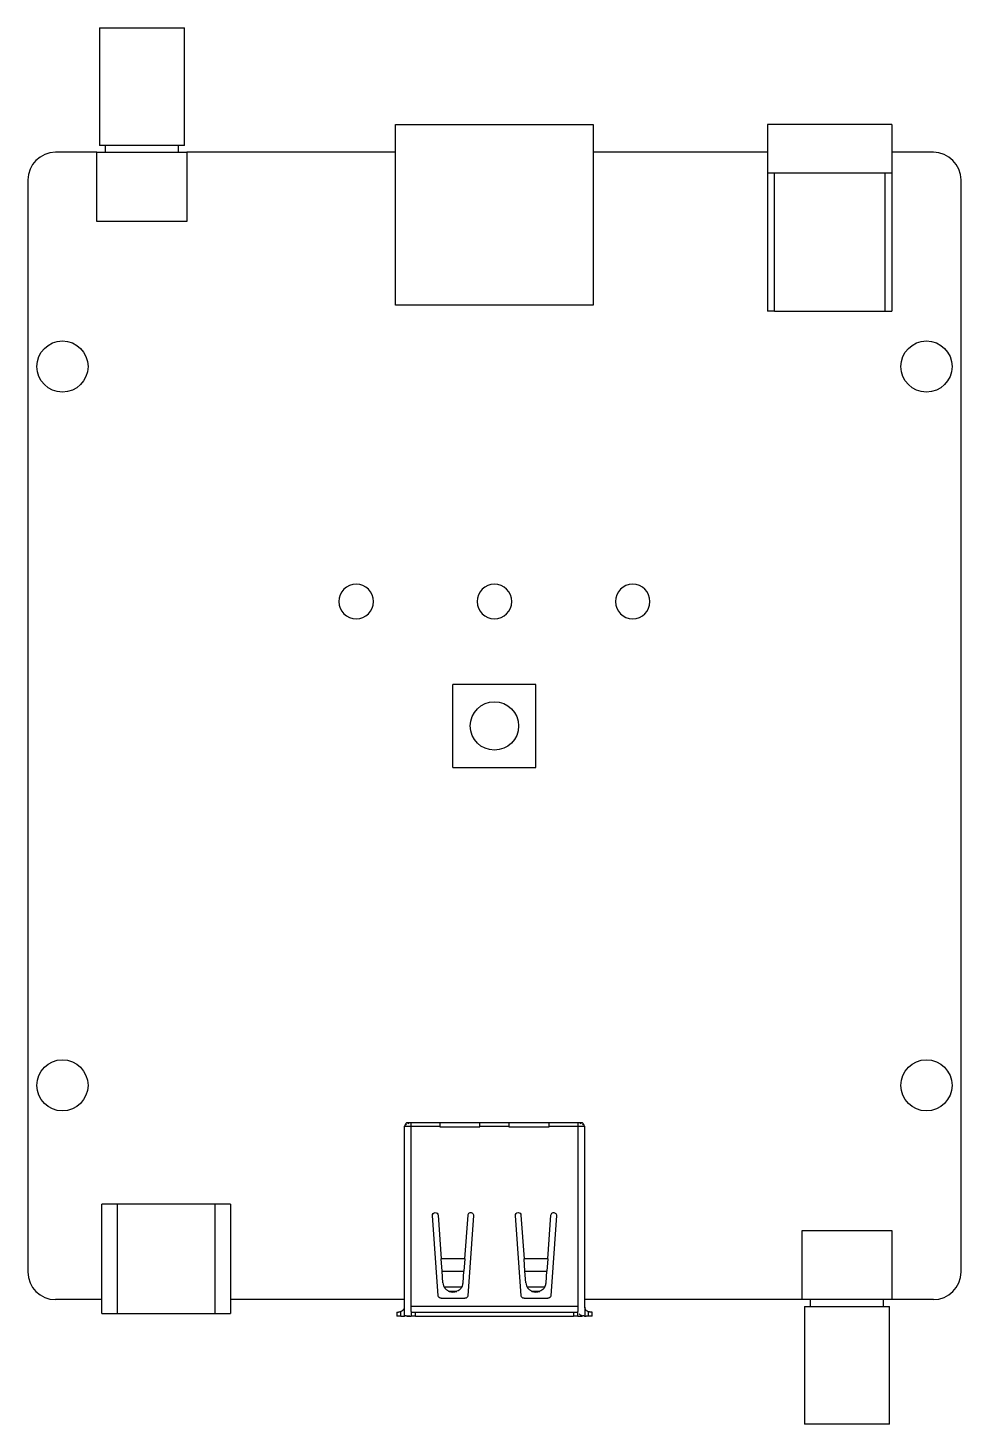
# Model space of a CAD drawing. Header units: millimetres. Extents: x 196 to 263, y 63 to 164.
import ezdxf

# ---------------------------------------------------------------- set-up
doc = ezdxf.new("R2010")
doc.units = ezdxf.units.MM
doc.layers.add('1', color=7, linetype='Continuous', true_color=0xffffff)

msp = doc.modelspace()

# ---------------------------------------------------------------- linework, layer by layer
at = {"layer": '1', "color": 0, "linetype": 'ByBlock', "lineweight": -3}
for p, q in [((200.7, 164.24), (200.7, 155.74)), ((200.7, 164.24), (206.85, 164.24)), ((206.85, 155.74), (206.85, 164.24)), ((222.12, 144.19), (222.12, 157.24)), ((222.12, 157.24), (236.42, 157.24)), ((236.42, 157.24), (236.42, 144.19)), ((249.02, 157.24), (249.02, 153.74)), ((258.02, 157.24), (249.02, 157.24)), ((258.02, 157.24), (258.02, 153.74)), ((203.77, 155.74), (200.7, 155.74)), ((201.12, 155.74), (201.12, 155.24)), ((206.85, 155.74), (203.77, 155.74)), ((206.42, 155.24), (206.42, 155.74)), ((200.52, 155.24), (197.52, 155.24)), ((200.52, 150.24), (200.52, 155.24)), ((200.52, 155.24), (207.02, 155.24)), ((207.02, 155.24), (207.02, 150.24)), ((222.12, 155.24), (207.02, 155.24)), ((249.02, 153.74), (249.02, 143.74)), ((258.02, 153.74), (249.02, 153.74)), ((249.52, 143.74), (249.52, 153.74)), ((257.52, 153.74), (257.52, 143.74)), ((258.02, 153.74), (258.02, 143.74)), ((195.52, 153.24), (195.52, 74.24)), ((263.02, 74.24), (263.02, 153.24)), ((207.02, 150.24), (200.52, 150.24)), ((236.42, 144.19), (222.12, 144.19)), ((249.52, 143.74), (249.02, 143.74)), ((249.52, 143.74), (257.52, 143.74)), ((257.52, 143.74), (258.02, 143.74)), ((232.27, 116.74), (226.27, 116.74)), ((226.27, 110.74), (226.27, 116.74)), ((232.27, 110.74), (232.27, 116.74)), ((226.27, 110.74), (232.27, 110.74)), ((223, 85.04), (223.02, 85.04)), ((225.32, 85.04), (223.25, 85.04)), ((225.32, 85.04), (225.32, 84.79)), ((228.22, 85.04), (225.32, 85.04)), ((230.32, 85.04), (228.22, 85.04)), ((228.22, 84.79), (228.22, 85.04)), ((230.32, 85.04), (230.32, 84.79)), ((233.22, 85.04), (230.32, 85.04)), ((235.3, 85.04), (233.22, 85.04)), ((233.22, 84.79), (233.22, 85.04)), ((235.53, 85.04), (235.55, 85.04)), ((222.75, 84.79), (222.75, 71.74)), ((222.75, 84.79), (222.79, 84.79)), ((222.79, 84.79), (223.25, 84.79)), ((223.25, 71.74), (223.25, 84.79)), ((223.25, 84.79), (225.32, 84.79)), ((225.32, 84.79), (225.32, 84.74)), ((225.32, 84.74), (228.22, 84.74)), ((228.22, 84.79), (228.22, 84.74)), ((228.22, 84.79), (230.32, 84.79)), ((230.32, 84.79), (230.32, 84.74)), ((230.32, 84.74), (233.22, 84.74)), ((233.22, 84.79), (233.22, 84.74)), ((233.22, 84.79), (235.3, 84.79)), ((235.3, 84.79), (235.76, 84.79)), ((235.3, 84.79), (235.3, 71.74)), ((235.76, 84.79), (235.8, 84.79)), ((235.8, 71.74), (235.8, 84.79)), ((200.87, 71.24), (200.87, 79.14)), ((201.97, 79.14), (200.87, 79.14)), ((201.97, 79.14), (201.97, 71.24)), ((209.07, 79.14), (201.97, 79.14)), ((209.07, 71.24), (209.07, 79.14)), ((210.17, 79.14), (209.07, 79.14)), ((210.17, 79.14), (210.17, 71.24)), ((225.21, 72.52), (224.79, 78.32)), ((225.19, 78.35), (225.42, 75.18)), ((227.13, 75.18), (227.36, 78.35)), ((227.76, 78.32), (227.34, 72.52)), ((231.21, 72.52), (230.79, 78.32)), ((231.19, 78.35), (231.42, 75.18)), ((233.13, 75.18), (233.36, 78.35)), ((233.76, 78.32), (233.34, 72.52)), ((251.52, 72.24), (251.52, 77.24)), ((251.52, 77.24), (258.02, 77.24)), ((258.02, 77.24), (258.02, 72.24)), ((225.48, 74.29), (225.42, 75.18)), ((227.13, 75.18), (225.42, 75.18)), ((227.13, 75.18), (227.06, 74.29)), ((231.48, 74.29), (231.42, 75.18)), ((233.13, 75.18), (231.42, 75.18)), ((233.13, 75.18), (233.06, 74.29)), ((225.48, 74.29), (227.06, 74.29)), ((225.54, 73.46), (225.48, 74.29)), ((227, 73.46), (227.06, 74.29)), ((231.48, 74.29), (233.06, 74.29)), ((231.54, 73.46), (231.48, 74.29)), ((233, 73.46), (233.06, 74.29)), ((226.91, 73.14), (225.64, 73.14)), ((225.99, 72.84), (226.56, 72.84)), ((232.91, 73.14), (231.64, 73.14)), ((231.99, 72.84), (232.56, 72.84)), ((200.87, 72.24), (197.52, 72.24)), ((222.75, 72.24), (210.17, 72.24)), ((235.3, 71.74), (223.25, 71.74)), ((223.25, 71.37), (223.25, 71.74)), ((225.41, 72.34), (227.14, 72.34)), ((231.41, 72.34), (233.14, 72.34)), ((235.3, 71.74), (235.3, 71.37)), ((251.52, 72.24), (235.8, 72.24)), ((258.02, 72.24), (251.52, 72.24)), ((251.7, 71.74), (251.7, 63.24)), ((251.7, 71.74), (254.77, 71.74)), ((252.12, 72.24), (252.12, 71.74)), ((254.77, 71.74), (257.85, 71.74)), ((257.42, 71.74), (257.42, 72.24)), ((257.85, 63.24), (257.85, 71.74)), ((261.02, 72.24), (258.02, 72.24)), ((200.87, 71.24), (201.97, 71.24)), ((201.97, 71.24), (209.07, 71.24)), ((209.07, 71.24), (210.17, 71.24)), ((222.2, 71.34), (222.2, 71.04)), ((222.2, 71.34), (222.34, 71.34)), ((222.5, 71.04), (222.2, 71.04)), ((222.5, 71.04), (222.5, 71.37)), ((222.5, 71.04), (222.65, 71.04)), ((222.75, 71.69), (222.75, 71.05)), ((223.25, 71.37), (223.25, 71.04)), ((223.55, 71.04), (223.25, 71.04)), ((223.29, 71.34), (223.55, 71.34)), ((223.55, 71.04), (223.55, 71.34)), ((223.55, 71.34), (235, 71.34)), ((223.55, 71.04), (235, 71.04)), ((235, 71.34), (235, 71.04)), ((235, 71.34), (235.26, 71.34)), ((235.3, 71.04), (235, 71.04)), ((235.3, 71.04), (235.3, 71.37)), ((235.8, 71.69), (235.8, 71.05)), ((236.05, 71.04), (235.9, 71.04)), ((236.05, 71.36), (236.05, 71.04)), ((236.35, 71.04), (236.05, 71.04)), ((236.35, 71.34), (236.21, 71.34)), ((236.35, 71.04), (236.35, 71.34)), ((254.77, 63.24), (251.7, 63.24)), ((257.85, 63.24), (254.77, 63.24))]:
    msp.add_line(p, q, dxfattribs=at)
for centre, radius in [((198.02, 139.74), 1.85), ((260.52, 139.74), 1.85), ((229.27, 113.74), 1.75), ((198.02, 87.74), 1.85), ((260.52, 87.74), 1.85)]:
    msp.add_circle(centre, radius, dxfattribs=at)
at = {"layer": '1', "color": 0, "linetype": 'ByBlock', "lineweight": -3, "extrusion": (0, 0, -1)}
msp.add_circle((-219.27, 122.74), 1.25, dxfattribs=at)
at = {"layer": '1', "color": 0, "linetype": 'ByBlock', "lineweight": -3, "extrusion": (0, 1.17146e-15, -1)}
for centre in [(-229.27, 122.74), (-239.27, 122.74)]:
    msp.add_circle(centre, 1.25, dxfattribs=at)
at = {"layer": '1', "color": 0, "linetype": 'ByBlock', "lineweight": -3}
for centre, radius, start, end in [((197.52, 153.24), 2, 90, 180), ((261.02, 153.24), 2, 0, 90), ((223, 84.79, 0), 0.25, 89.9996, 113.8131), ((197.52, 74.24), 2, 180, 270), ((261.02, 74.24), 2, 270, 0), ((226.27, 73.51), 0.732, 247.1374, 292.8595), ((232.27, 73.51), 0.732, 247.1374, 292.8595), ((222.65, 71.44), 0.4, 269.9985, 284.6634), ((235.9, 71.44), 0.4, 255.3331, 269.9985)]:
    msp.add_arc(centre, radius, start, end, dxfattribs=at)
at = {"layer": '1', "color": 0, "linetype": 'ByBlock', "lineweight": -3, "extrusion": (1.28973e-06, 6.46235e-27, 1)}
msp.add_arc((235.55, 84.79, 0), 0.25, 66.1976, 89.9969, dxfattribs=at)
at = {"layer": '1', "color": 0, "linetype": 'ByBlock', "lineweight": -3, "extrusion": (0, 0, -1)}
for centre, radius, start, end in [((-224.99, 78.34), 0.2, 355.8503, 175.8503), ((-227.56, 78.34), 0.2, 4.1528, 184.1528), ((-230.99, 78.34), 0.2, 355.8503, 175.8503), ((-233.56, 78.34), 0.2, 4.1528, 184.1528), ((-222.35, 71.74), 0.4, 180.0015, 190.2198), ((-225.41, 72.54), 0.2, 270.0015, 355.8503), ((-227.14, 72.54), 0.2, 184.1528, 270.0015), ((-231.41, 72.54), 0.2, 270.0015, 355.8503), ((-233.14, 72.54), 0.2, 184.1528, 270.0015), ((-236.2, 71.74), 0.4, 349.1804, 0.0015)]:
    msp.add_arc(centre, radius, start, end, dxfattribs=at)
at = {"layer": '1', "color": 0, "linetype": 'ByBlock', "lineweight": -3}
for centre, major_axis, start_param, end_param in [((223.25, 84.79), (0, -0.25), 2.734612, 3.141602), ((223.25, 84.79), (0, -0.25), 1.570796, 2.73462), ((235.3, 84.79), (0, 0.25), 0, 0.407304), ((235.3, 84.79), (0, 0.25), 0.407304, 1.570796)]:
    msp.add_ellipse(centre, major_axis=major_axis, ratio=0.000001, start_param=start_param, end_param=end_param, dxfattribs=at)
for points, knots in [([(249.02, 155.24), (245.24, 155.24), (241.46, 155.24), (237.26, 155.24), (236.84, 155.24), (236.42, 155.24)], [0, 0, 0, 0, 0.900794, 0.900794, 1, 1, 1, 1]), ([(222.86, 84.96), (222.85, 84.95), (222.83, 84.93), (222.81, 84.88), (222.79, 84.84), (222.79, 84.8), (222.79, 84.78)], [0, 0, 0, 0, 0.232492, 0.479347, 0.736825, 1, 1, 1, 1]), ([(222.9, 85.02), (222.88, 85.01), (222.86, 84.99), (222.85, 84.96), (222.87, 84.93), (222.89, 84.9), (222.91, 84.89)], [0, 0, 0, 0, 0.238039, 0.486562, 0.74171, 1, 1, 1, 1]), ([(223.25, 85.02), (223.23, 85.02), (223.18, 85.02), (223.11, 85.02), (223.05, 85.02), (223.02, 85.02), (223, 85.02)], [0, 0, 0, 0, 0.262959, 0.520371, 0.767303, 1, 1, 1, 1]), ([(223.08, 84.96), (223.06, 84.97), (223.03, 84.99), (223.01, 85.01), (223, 85.02), (223, 85.02)], [0, 0, 0, 0, 0.460814, 0.879793, 1, 1, 1, 1]), ([(235.55, 85.02), (235.53, 85.02), (235.5, 85.02), (235.44, 85.02), (235.37, 85.02), (235.32, 85.02), (235.3, 85.02)], [0, 0, 0, 0, 0.232697, 0.479629, 0.737041, 1, 1, 1, 1]), ([(235.55, 85.02), (235.55, 85.02), (235.54, 85.01), (235.52, 84.99), (235.49, 84.97), (235.47, 84.96)], [0, 0, 0, 0, 0.120225, 0.539196, 1, 1, 1, 1]), ([(235.64, 84.89), (235.65, 84.9), (235.68, 84.93), (235.7, 84.96), (235.69, 84.99), (235.66, 85.01), (235.65, 85.02)], [0, 0, 0, 0, 0.258289, 0.513437, 0.761961, 1, 1, 1, 1]), ([(235.76, 84.78), (235.76, 84.8), (235.76, 84.84), (235.74, 84.88), (235.72, 84.93), (235.7, 84.95), (235.69, 84.96)], [0, 0, 0, 0, 0.263175, 0.520653, 0.767508, 1, 1, 1, 1]), ([(225.54, 73.46), (225.55, 73.38), (225.57, 73.31), (225.61, 73.21), (225.62, 73.18), (225.64, 73.14)], [0, 0, 0, 0, 0.616038, 0.616038, 1, 1, 1, 1]), ([(226.91, 73.14), (226.9, 73.13), (226.88, 73.1), (226.85, 73.06), (226.83, 73.04), (226.78, 72.98), (226.75, 72.95), (226.66, 72.89), (226.61, 72.86), (226.56, 72.84)], [0, 0, 0, 0, 0.18353, 0.18353, 0.36548, 0.36548, 0.648133, 0.648133, 1, 1, 1, 1]), ([(226.91, 73.14), (226.94, 73.19), (226.96, 73.25), (226.99, 73.37), (227, 73.41), (227, 73.46)], [0, 0, 0, 0, 0.616999, 0.616999, 1, 1, 1, 1]), ([(231.54, 73.46), (231.55, 73.38), (231.57, 73.31), (231.61, 73.21), (231.62, 73.17), (231.64, 73.14)], [0, 0, 0, 0, 0.616038, 0.616038, 1, 1, 1, 1]), ([(232.91, 73.14), (232.9, 73.13), (232.88, 73.1), (232.85, 73.06), (232.83, 73.04), (232.78, 72.98), (232.75, 72.95), (232.66, 72.89), (232.61, 72.86), (232.56, 72.84)], [0, 0, 0, 0, 0.18353, 0.18353, 0.36548, 0.36548, 0.648133, 0.648133, 1, 1, 1, 1]), ([(232.91, 73.14), (232.94, 73.19), (232.96, 73.25), (232.99, 73.37), (233, 73.41), (233, 73.46)], [0, 0, 0, 0, 0.616999, 0.616999, 1, 1, 1, 1]), ([(222.5, 71.37), (222.47, 71.35), (222.45, 71.35), (222.39, 71.34), (222.36, 71.34), (222.34, 71.34)], [0, 0, 0, 0, 0.482307, 0.482307, 1, 1, 1, 1]), ([(222.75, 71.69), (222.74, 71.65), (222.73, 71.6), (222.69, 71.52), (222.67, 71.49), (222.6, 71.42), (222.56, 71.4), (222.52, 71.37), (222.51, 71.37), (222.5, 71.37)], [0, 0, 0, 0, 0.31194, 0.31194, 0.623811, 0.623811, 0.93669, 0.93669, 1, 1, 1, 1]), ([(222.75, 71.05), (222.76, 71.05), (222.77, 71.05), (222.8, 71.07), (222.81, 71.07), (222.82, 71.08)], [0, 0, 0, 0, 0.674323, 0.674323, 1, 1, 1, 1]), ([(222.82, 71.08), (222.84, 71.08), (222.85, 71.08), (222.88, 71.08), (222.89, 71.08), (222.9, 71.07)], [0, 0, 0, 0, 0.523233, 0.523233, 1, 1, 1, 1]), ([(223.15, 71.04), (223.1, 71.04), (223.05, 71.04), (222.96, 71.04), (222.92, 71.04), (222.88, 71.06), (222.87, 71.06), (222.87, 71.06)], [0, 0, 0, 0, 0.485369, 0.485369, 0.910094, 0.910094, 1, 1, 1, 1]), ([(222.9, 71.07), (222.94, 71.05), (222.98, 71.05), (223.08, 71.04), (223.13, 71.04), (223.2, 71.04), (223.23, 71.04), (223.25, 71.04)], [0, 0, 0, 0, 0.402008, 0.402008, 0.824458, 0.824458, 1, 1, 1, 1]), ([(223.25, 71.37), (223.25, 71.36), (223.25, 71.35), (223.27, 71.34), (223.28, 71.34), (223.29, 71.34)], [0, 0, 0, 0, 0.527681, 0.527681, 1, 1, 1, 1]), ([(235.26, 71.34), (235.27, 71.34), (235.28, 71.34), (235.3, 71.35), (235.3, 71.36), (235.3, 71.37)], [0, 0, 0, 0, 0.527679, 0.527679, 1, 1, 1, 1]), ([(235.3, 71.04), (235.35, 71.04), (235.4, 71.04), (235.5, 71.04), (235.55, 71.04), (235.61, 71.06), (235.63, 71.06), (235.64, 71.07)], [0, 0, 0, 0, 0.395852, 0.395852, 0.835484, 0.835484, 1, 1, 1, 1]), ([(235.39, 71.21), (235.41, 71.2), (235.47, 71.12), (235.57, 71.09), (235.64, 71.07)], [0, 0, 0, 0, 0.204881, 1, 1, 1, 1]), ([(235.64, 71.07), (235.66, 71.08), (235.68, 71.08), (235.7, 71.08), (235.71, 71.08), (235.72, 71.08)], [0, 0, 0, 0, 0.522416, 0.522416, 1, 1, 1, 1]), ([(235.72, 71.08), (235.75, 71.06), (235.77, 71.06), (235.79, 71.05), (235.79, 71.05), (235.8, 71.05)], [0, 0, 0, 0, 0.674133, 0.674133, 1, 1, 1, 1]), ([(236.05, 71.36), (236.01, 71.38), (235.97, 71.41), (235.9, 71.46), (235.87, 71.5), (235.83, 71.58), (235.81, 71.62), (235.8, 71.67), (235.8, 71.68), (235.8, 71.69)], [0, 0, 0, 0, 0.313628, 0.313628, 0.627284, 0.627284, 0.940471, 0.940471, 1, 1, 1, 1]), ([(236.21, 71.34), (236.19, 71.34), (236.16, 71.34), (236.11, 71.35), (236.08, 71.35), (236.05, 71.36)], [0, 0, 0, 0, 0.488322, 0.488322, 1, 1, 1, 1])]:
    msp.add_open_spline(points, degree=3, knots=knots, dxfattribs=at)
for points in [[(261.02, 155.24), (260.02, 155.24), (259.02, 155.24), (258.02, 155.24)], [(225.64, 73.14), (225.65, 73.13), (225.67, 73.1), (225.7, 73.05), (225.75, 73), (225.82, 72.94), (225.89, 72.89), (225.96, 72.85), (225.99, 72.84)], [(231.64, 73.14), (231.65, 73.13), (231.67, 73.1), (231.7, 73.05), (231.75, 73), (231.82, 72.94), (231.89, 72.89), (231.96, 72.85), (231.99, 72.84)], [(222.75, 71.74), (222.75, 71.73), (222.75, 71.72), (222.75, 71.71), (222.75, 71.7), (222.75, 71.69)], [(235.8, 71.69), (235.8, 71.7), (235.8, 71.71), (235.8, 71.72), (235.8, 71.73), (235.8, 71.74)], [(222.75, 71.05), (222.75, 71.05), (222.75, 71.05), (222.75, 71.05)], [(235.8, 71.05), (235.8, 71.05), (235.8, 71.05), (235.8, 71.05)]]:
    msp.add_open_spline(points, degree=3, dxfattribs=at)

doc.saveas('drawing.dxf')
